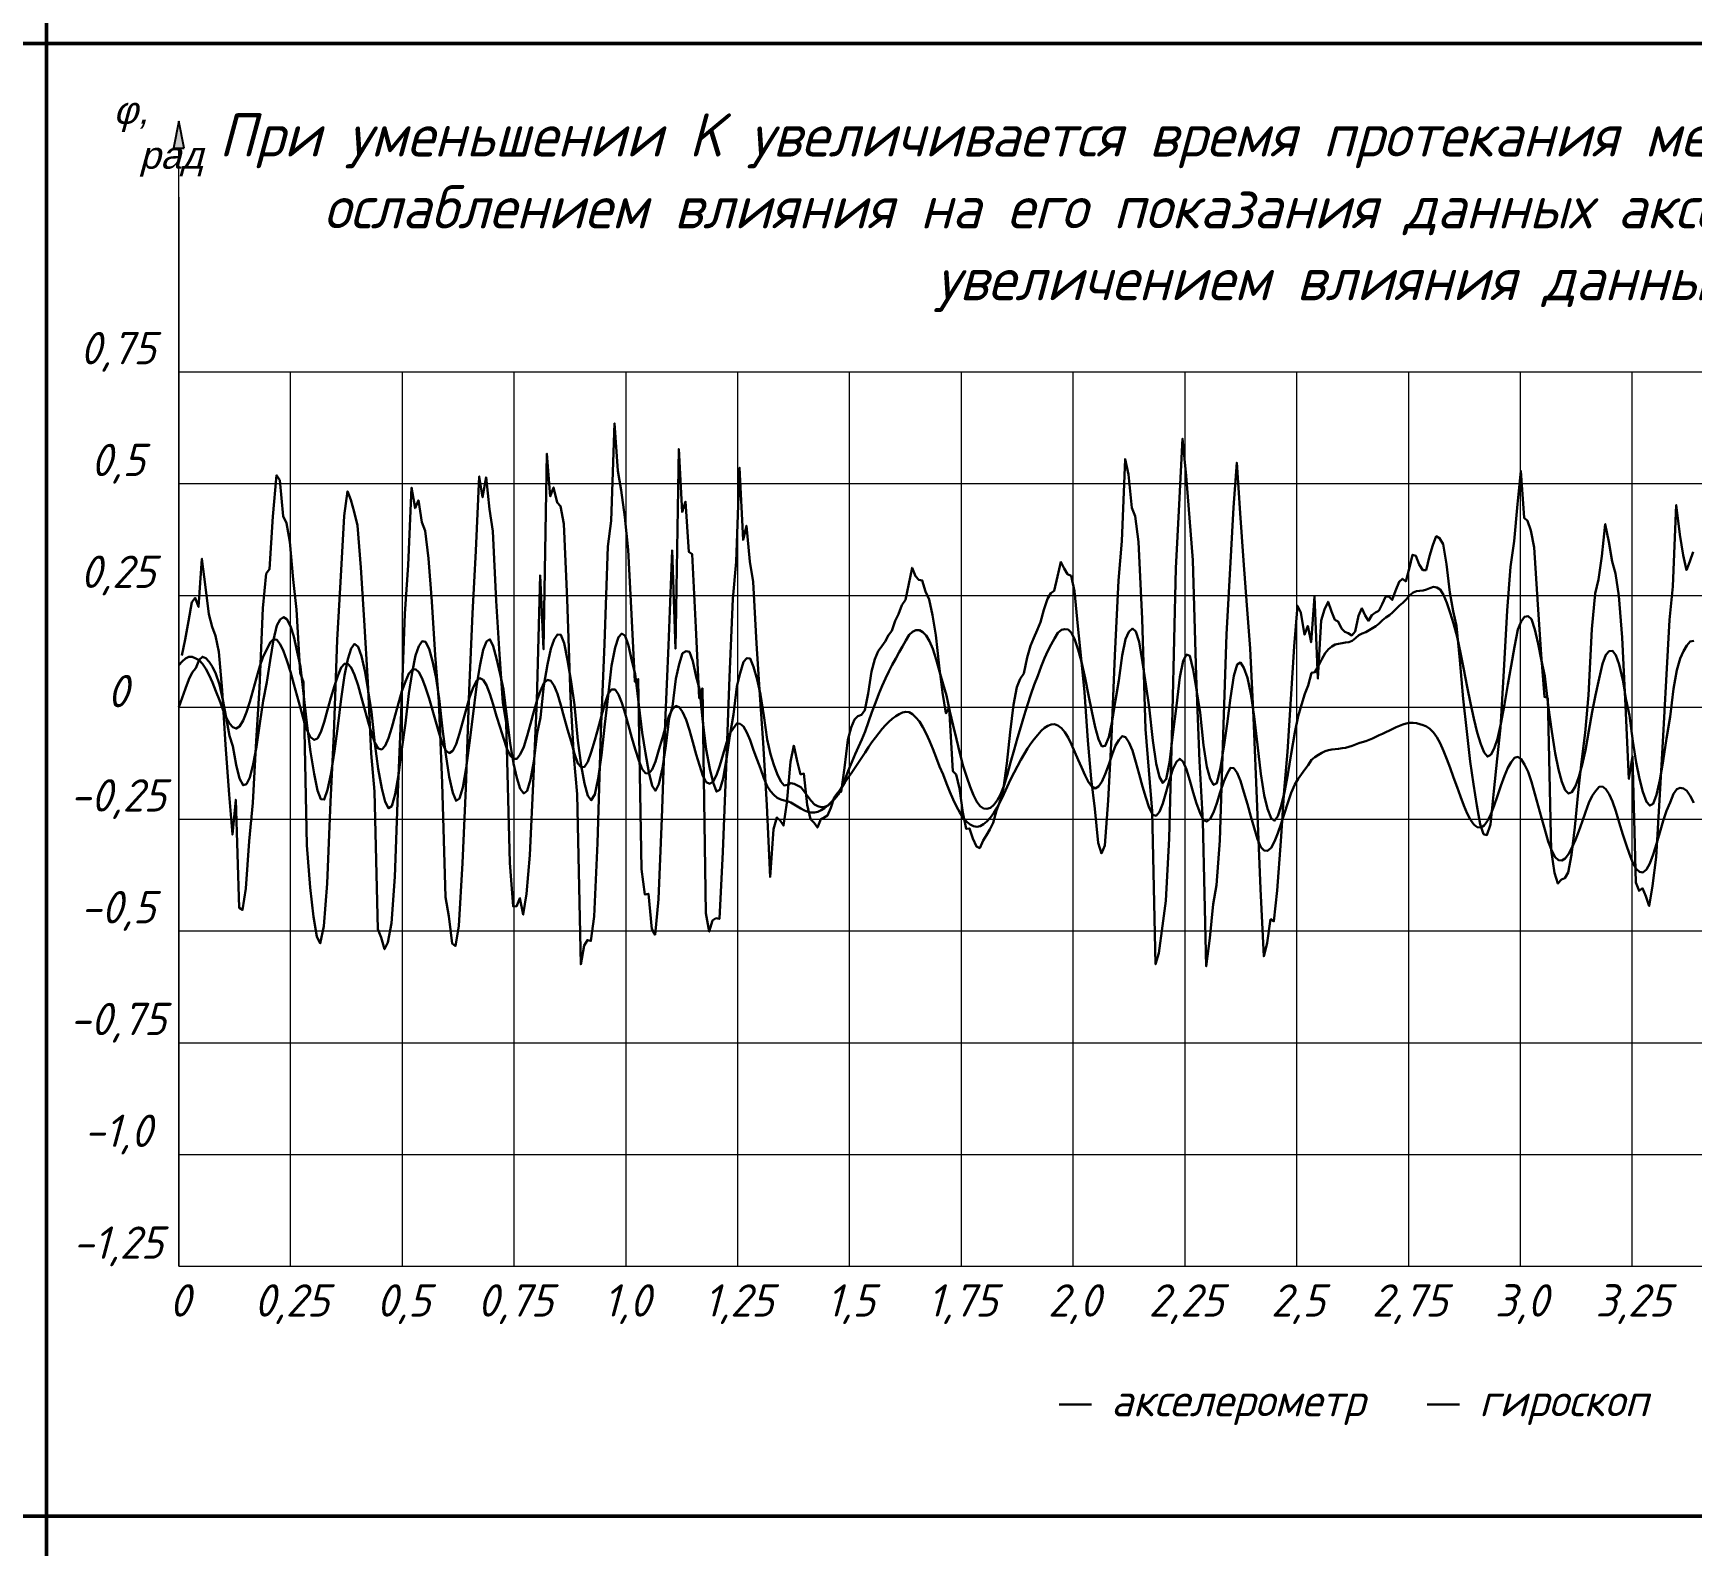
# Model space of a CAD drawing. Header units: inches. Extents: x -14 to 5184, y -66 to 1689.
# Drawn here: x 4893.3 to 5047.2, y 554.2 to 694.5 of the extents above; entities that cross this region are included whole.
import ezdxf

# ---------------------------------------------------------------- set-up
doc = ezdxf.new("R2010")
doc.units = ezdxf.units.IN
doc.header["$MEASUREMENT"] = 0
doc.layers.add('Видимые тонкие (ГОСТ)', color=7, linetype='Continuous', lineweight=25)
doc.layers.add('Видимый контур (ГОСТ)', color=7, linetype='Continuous', lineweight=50)
doc.styles.add('Standart 3.0', font='gost_b.ttf', dxfattribs={"oblique": 15, "height": 3})

msp = doc.modelspace()

# ---------------------------------------------------------------- hatches: boundary and pattern name
at = {"layer": 'Видимые тонкие (ГОСТ)'}
h = msp.add_hatch(color=254, dxfattribs=at)
h.dxf.hatch_style = 1
h.paths.add_polyline_path([(4907.3323, 683.8418), (4906.8323, 683.8418), (4906.8323, 686.3418)])
h.paths.add_polyline_path([(4906.8323, 686.3418), (4906.8323, 683.8418), (4906.3323, 683.8418)])

# ---------------------------------------------------------------- linework, layer by layer
at = {"layer": 'Видимые тонкие (ГОСТ)', "color": 254}
for p, q in [((4906.8323, 686.3418), (4906.3323, 683.8418)), ((4907.3323, 683.8418), (4906.8323, 686.3418)), ((4906.3323, 683.8418), (4907.3323, 683.8418))]:
    msp.add_line(p, q, dxfattribs=at)
at = {"layer": 'Видимые тонкие (ГОСТ)', "color": 254, "lineweight": 18, "ltscale": 0.5}
for p, q in [((4906.8323, 673.4668), (4906.8323, 683.8418)), ((4906.8323, 679.3114), (4906.8323, 580.0918)), ((4906.8323, 663.0918), (4906.8323, 673.4668)), ((4906.8323, 611.2168), (4906.8323, 590.4668))]:
    msp.add_line(p, q, dxfattribs=at)
at = {"layer": 'Видимые тонкие (ГОСТ)', "color": 254, "lineweight": 18}
for points in [[(4906.8323, 580.0918), (4906.8323, 679.3114)], [(4906.8323, 663.0918), (5166.2073, 663.0918)], [(4917.2073, 580.0918), (4917.2073, 663.0918)], [(4927.5823, 580.0918), (4927.5823, 663.0918)], [(4927.5823, 580.0918), (4927.5823, 663.0918)], [(4937.9573, 580.0918), (4937.9573, 663.0918)], [(4937.9573, 580.0918), (4937.9573, 663.0918)], [(4948.3323, 580.0918), (4948.3323, 663.0918)], [(4948.3323, 580.0918), (4948.3323, 663.0918)], [(4958.7073, 580.0918), (4958.7073, 663.0918)], [(4958.7073, 580.0918), (4958.7073, 663.0918)], [(4969.0823, 580.0918), (4969.0823, 663.0918)], [(4969.0823, 580.0918), (4969.0823, 663.0918)], [(4979.4573, 580.0918), (4979.4573, 663.0918)], [(4979.4573, 580.0918), (4979.4573, 663.0918)], [(4989.8323, 580.0918), (4989.8323, 663.0918)], [(4989.8323, 580.0918), (4989.8323, 663.0918)], [(5000.2073, 580.0918), (5000.2073, 663.0918)], [(5000.2073, 580.0918), (5000.2073, 663.0918)], [(5010.5823, 580.0918), (5010.5823, 663.0918)], [(5010.5823, 580.0918), (5010.5823, 663.0918)], [(5020.9573, 580.0918), (5020.9573, 663.0918)], [(5020.9573, 580.0918), (5020.9573, 663.0918)], [(5031.3323, 580.0918), (5031.3323, 663.0918)], [(5031.3323, 580.0918), (5031.3323, 663.0918)], [(5041.7073, 580.0918), (5041.7073, 663.0918)], [(5041.7073, 580.0918), (5041.7073, 663.0918)], [(4906.8323, 652.7168), (5162.0823, 652.7168)], [(4906.8323, 652.7168), (5162.0823, 652.7168)], [(4906.8323, 652.7168), (5166.2073, 652.7168)], [(4906.8323, 642.3418), (5166.2073, 642.3418)], [(4906.8323, 631.9668), (5166.2073, 631.9668)], [(4906.8323, 621.5918), (5166.2073, 621.5918)], [(4906.8323, 611.2168), (5166.2073, 611.2168)], [(4906.8323, 611.2168), (5166.2073, 611.2168)], [(4906.8323, 600.8418), (5166.2073, 600.8418)], [(4906.8323, 590.4668), (5166.2073, 590.4668)], [(4906.8323, 590.4668), (5166.2073, 590.4668)], [(4906.8323, 580.0918), (5166.2073, 580.0918)], [(4906.8323, 580.0918), (5166.2073, 580.0918)], [(4906.8323, 580.0918), (5166.2073, 580.0918)]]:
    msp.add_lwpolyline(points, dxfattribs=at)
at = {"layer": 'Видимый контур (ГОСТ)', "ltscale": 0.5}
for p, q in [((4894.5592, 830.2356), (4894.5592, 693.5689)), ((5179.0592, 693.5689), (4610.0592, 693.5689)), ((4894.5592, 693.5689), (4894.5592, 556.9022)), ((4610.0592, 556.9022), (5179.0592, 556.9022)), ((4894.5592, 556.9022), (4894.5592, 420.2356))]:
    msp.add_line(p, q, dxfattribs=at)
for points in [[(4610.0592, 830.2356), (4894.5592, 830.2356), (4894.5592, 693.5689), (4610.0592, 693.5689)], [(4894.5592, 830.2356), (5179.0592, 830.2356), (5179.0592, 693.5689), (4894.5592, 693.5689)], [(4610.0592, 693.5689), (4894.5592, 693.5689), (4894.5592, 556.9022), (4610.0592, 556.9022)], [(4894.5592, 693.5689), (5179.0592, 693.5689), (5179.0592, 556.9022), (4894.5592, 556.9022)], [(4610.0592, 556.9022), (4894.5592, 556.9022), (4894.5592, 420.2356), (4610.0592, 420.2356)], [(4894.5592, 556.9022), (5179.0592, 556.9022), (5179.0592, 420.2356), (4894.5592, 420.2356)]]:
    msp.add_lwpolyline(points, close=True, dxfattribs=at)
at = {"layer": 'Видимый контур (ГОСТ)', "color": 163, "lineweight": 30, "true_color": 0x4285f4}
for points in [[(4907.1017, 636.7724), (4907.4155, 638.2447), (4907.7293, 639.9589), (4908.0431, 641.7118), (4908.3568, 642.1159), (4908.6706, 641.2716), (4908.9844, 645.7503), (4909.2982, 643.1017), (4909.6119, 640.6024), (4909.9257, 639.439), (4910.2395, 638.5973), (4910.5533, 637.1173), (4910.8671, 633.5575), (4911.1808, 628.4842), (4911.4946, 623.8665), (4911.8084, 620.1523), (4912.1222, 623.3775), (4912.436, 613.3519), (4912.7497, 613.1589), (4913.0635, 615.1537), (4913.3773, 619.5474), (4913.6911, 623.0969), (4914.0048, 628.8523), (4914.3186, 633.7686), (4914.6324, 641.1661), (4914.9462, 644.3784), (4915.26, 644.7671), (4915.5737, 649.6782), (4915.8875, 653.5031), (4916.2013, 653.0243), (4916.5151, 649.6885), (4916.8289, 649.0424), (4917.1426, 647.3127), (4917.4564, 643.8276), (4917.7702, 641.0451), (4918.084, 635.1739), (4918.3977, 634.3039), (4918.7115, 619.1588), (4919.0253, 615.2489), (4919.3391, 612.5077), (4919.6529, 610.7059), (4919.9666, 610.047), (4920.2804, 611.6531), (4920.5942, 615.599), (4920.908, 623.1896), (4921.2218, 629.4752), (4921.5355, 638.2138), (4921.8493, 643.5805), (4922.1631, 649.7194), (4922.4769, 652.0076), (4922.7906, 651.22), (4923.1044, 650.0977), (4923.4182, 648.8365), (4923.732, 644.9395), (4924.0458, 640.0336), (4924.3595, 634.3014), (4924.6733, 627.6837), (4924.9871, 624.1445), (4925.3009, 611.3725), (4925.6147, 610.6029), (4925.9284, 609.5167), (4926.2422, 610.1525), (4926.556, 611.9414), (4926.8698, 616.2348), (4927.1836, 624.8678), (4927.4973, 632.2165), (4927.8111, 640.6282), (4928.1249, 645.1635), (4928.4387, 652.3577), (4928.7524, 650.4401), (4929.0662, 651.1711), (4929.38, 649.1557), (4929.6938, 648.3243), (4930.0076, 645.7606), (4930.3213, 641.7658), (4930.6351, 636.8007), (4930.9489, 632.5125), (4931.2627, 624.9373), (4931.5765, 614.3429), (4931.8902, 612.572), (4932.204, 610.0341), (4932.5178, 609.8102), (4932.8316, 611.6917), (4933.1453, 617.5089), (4933.4591, 624.4534), (4933.7729, 633.5163), (4934.0867, 640.6668), (4934.4005, 646.4839), (4934.7142, 653.3821), (4935.028, 651.4568), (4935.3418, 653.3049), (4935.6556, 650.3629), (4935.9694, 648.3114), (4936.2831, 641.8328), (4936.5969, 636.8805), (4936.9107, 632.3735), (4937.2245, 630.5125), (4937.5382, 617.532), (4937.852, 613.5038), (4938.1658, 613.4883), (4938.4796, 614.2528), (4938.7934, 612.729), (4939.1071, 614.6466), (4939.4209, 618.2296), (4939.7347, 625.5293), (4940.0485, 632.6051), (4940.3623, 644.2137), (4940.676, 637.3515), (4940.9898, 655.5108), (4941.3036, 651.5366), (4941.6174, 652.3654), (4941.9311, 650.9626), (4942.2449, 650.628), (4942.5587, 648.9781), (4942.8725, 642.0052), (4943.1863, 632.8986), (4943.5, 627.3517), (4943.8138, 623.9129), (4944.1276, 608.1062), (4944.4414, 609.8488), (4944.7552, 610.361), (4945.0689, 610.2863), (4945.3827, 612.5566), (4945.6965, 619.3621), (4946.0103, 629.6657), (4946.324, 637.8612), (4946.6378, 646.8777), (4946.9516, 649.2792), (4947.2654, 658.3267), (4947.5792, 653.9124), (4947.8929, 652.1054), (4948.2067, 649.6113), (4948.5205, 646.5766), (4948.8343, 640.5921), (4949.1481, 634.3426), (4949.4618, 634.5819), (4949.7756, 616.9503), (4950.0894, 614.5874), (4950.4032, 614.6621), (4950.7169, 611.3906), (4951.0307, 610.8629), (4951.3445, 614.1627), (4951.6583, 621.6607), (4951.9721, 630.5331), (4952.2858, 637.6835), (4952.5996, 646.5354), (4952.9134, 637.3927), (4953.2272, 655.9381), (4953.541, 650.0797), (4953.8547, 651.0501), (4954.1685, 646.3758), (4954.4823, 646.1725), (4954.7961, 639.3746), (4955.1098, 632.8394), (4955.4236, 633.7325), (4955.7374, 612.8526), (4956.0512, 611.1589), (4956.365, 612.1859), (4956.6787, 612.3944), (4956.9925, 612.3301), (4957.3063, 618.5616), (4957.6201, 626.3762), (4957.9339, 634.7698), (4958.2476, 642.0258), (4958.5614, 645.4518), (4958.8752, 654.1852), (4959.189, 647.4981), (4959.5027, 648.803), (4959.8165, 645.4775), (4960.1303, 643.614), (4960.4441, 637.8843), (4960.7579, 633.1251), (4961.0716, 628.6721), (4961.3854, 622.891), (4961.6992, 616.2116), (4962.013, 620.6414), (4962.3268, 621.7507), (4962.6405, 621.4702), (4962.9543, 620.9914), (4963.2681, 623.0866), (4963.5819, 626.8909), (4963.8957, 628.4147), (4964.2094, 626.963), (4964.5232, 625.7301), (4964.837, 625.815), (4965.1508, 622.9167), (4965.4645, 621.5783), (4965.7783, 621.2334), (4966.0921, 620.8061), (4966.4059, 621.5937), (4966.7197, 621.7224), (4967.0334, 621.9309), (4967.3472, 622.631), (4967.661, 623.5886), (4967.9748, 624.0519), (4968.2886, 624.1188), (4968.6023, 626.3581), (4968.9161, 628.9398), (4969.2299, 630.0904), (4969.5437, 630.8394), (4969.8574, 631.1303), (4970.1712, 631.2564), (4970.485, 631.6888), (4970.7988, 633.2512), (4971.1126, 635.2717), (4971.4263, 636.43), (4971.7401, 637.1816), (4972.0539, 637.6501), (4972.3677, 638.0696), (4972.6814, 638.6694), (4972.9952, 639.0709), (4973.309, 639.9744), (4973.6228, 640.6153), (4973.9366, 641.4338), (4974.2503, 641.946), (4974.5641, 643.4106), (4974.8779, 644.9138), (4975.1917, 644.1313), (4975.5055, 643.7993), (4975.8192, 643.7349), (4976.133, 642.6976), (4976.4468, 641.9718), (4976.7606, 640.502), (4977.0743, 638.6488), (4977.3881, 635.8123), (4977.7019, 633.3361), (4978.0157, 631.4082), (4978.3295, 631.9256), (4978.6432, 626.0467), (4978.957, 625.7249), (4979.2708, 624.4225), (4979.5846, 622.196), (4979.8984, 620.6851), (4980.2121, 620.7186), (4980.5259, 619.7842), (4980.8397, 619.0352), (4981.1535, 618.8962), (4981.4673, 619.5886), (4981.781, 620.0957), (4982.0948, 620.6337), (4982.4086, 621.2565), (4982.7224, 622.3788), (4983.0361, 623.2977), (4983.3499, 624.4894), (4983.6637, 626.7571), (4983.9775, 629.6425), (4984.2913, 632.1933), (4984.605, 633.8175), (4984.9188, 634.6102), (4985.2326, 635.1147), (4985.5464, 636.5948), (4985.8602, 637.663), (4986.1739, 638.4068), (4986.4877, 639.1147), (4986.8015, 639.8766), (4987.1153, 641.0117), (4987.429, 642.0155), (4987.7428, 642.5638), (4988.0566, 642.7671), (4988.3704, 644.1056), (4988.6842, 645.4543), (4988.9979, 644.8366), (4989.3117, 644.3192), (4989.6255, 644.1571), (4989.9393, 642.7414), (4990.2531, 639.4879), (4990.5668, 636.4764), (4990.8806, 633.3593), (4991.1944, 628.8961), (4991.5082, 625.3183), (4991.8219, 622.5384), (4992.1357, 619.3776), (4992.4495, 618.3995), (4992.7633, 619.1408), (4993.0771, 623.3234), (4993.3908, 629.2024), (4993.7046, 636.7775), (4994.0184, 643.7272), (4994.3322, 647.3771), (4994.646, 654.9986), (4994.9597, 653.5597), (4995.2735, 650.4864), (4995.5873, 649.6936), (4995.9011, 647.3282), (4996.2149, 640.1751), (4996.5286, 629.9488), (4996.8424, 626.1239), (4997.1562, 622.3402), (4997.47, 608.1242), (4997.7837, 609.1358), (4998.0975, 611.6866), (4998.4113, 614.0057), (4998.7251, 619.7945), (4999.0389, 631.6245), (4999.3526, 644.8597), (4999.6664, 650.785), (4999.9802, 656.8981), (5000.294, 653.4542), (5000.6077, 649.5366), (5000.9215, 645.6036), (5001.2353, 634.8676), (5001.5491, 626.9501), (5001.8629, 621.4084), (5002.1766, 607.9209), (5002.4904, 610.5463), (5002.8042, 613.684), (5003.118, 615.4446), (5003.4318, 619.6066), (5003.7455, 629.4211), (5004.0593, 638.7363), (5004.3731, 644.278), (5004.6869, 650.4941), (5005.0006, 654.6691), (5005.3144, 649.9793), (5005.6282, 645.5753), (5005.942, 641.4493), (5006.2558, 637.4081), (5006.5695, 631.0196), (5006.8833, 622.734), (5007.1971, 615.1331), (5007.5109, 608.8398), (5007.8247, 610.1036), (5008.1384, 612.2915), (5008.4522, 612.1036), (5008.766, 614.9761), (5009.0798, 619.5294), (5009.3935, 624.2861), (5009.7073, 627.8356), (5010.0211, 632.7235), (5010.3349, 637.6192), (5010.6487, 641.3875), (5010.9624, 640.7491), (5011.2762, 638.6925), (5011.59, 639.5085), (5011.9038, 638.0027), (5012.2176, 642.2446), (5012.5313, 634.6283), (5012.8451, 640.0207), (5013.1589, 641.0297), (5013.4727, 641.7556), (5013.7865, 640.8572), (5014.1002, 640.0876), (5014.414, 639.9177), (5014.7278, 639.264), (5015.0416, 638.9654), (5015.3553, 638.8393), (5015.6691, 638.6333), (5015.9829, 638.9963), (5016.2967, 640.4454), (5016.6105, 641.1558), (5016.9242, 640.4763), (5017.238, 639.9872), (5017.5518, 640.5278), (5017.8656, 640.7697), (5018.1794, 640.901), (5018.4931, 641.5265), (5018.8069, 642.2086), (5019.1207, 642.2472), (5019.4345, 641.9306), (5019.7482, 642.7774), (5020.062, 643.5934), (5020.3758, 643.8894), (5020.6896, 643.6448), (5021.0034, 644.8083), (5021.3171, 646.1133), (5021.6309, 646.0155), (5021.9447, 645.2278), (5022.2585, 644.6924), (5022.5723, 644.6924), (5022.886, 645.9974), (5023.1998, 647.009), (5023.5136, 647.8378), (5023.8274, 647.6628), (5024.1412, 647.1017), (5024.4549, 645.2536), (5024.7687, 642.6153), (5025.0825, 640.8958), (5025.3963, 639.5188), (5025.71, 636.3322), (5026.0238, 632.7415), (5026.3376, 629.7171), (5026.6514, 626.945), (5026.9652, 624.8421), (5027.2789, 622.8498), (5027.5927, 621.115), (5027.9065, 620.1755), (5028.2203, 620.1008), (5028.5341, 621.0789), (5028.8478, 624.1754), (5029.1616, 627.1895), (5029.4754, 630.0466), (5029.7892, 635.3387), (5030.1029, 640.955), (5030.4167, 644.9859), (5030.7305, 647.3925), (5031.0443, 650.8107), (5031.3581, 653.9201), (5031.6718, 649.5289), (5031.9856, 649.2741), (5032.2994, 648.3603), (5032.6132, 646.7954), (5032.927, 641.5136), (5033.2407, 636.8625), (5033.5545, 632.9294), (5033.8683, 632.8368), (5034.1821, 618.7109), (5034.4958, 616.5925), (5034.8096, 615.599), (5035.1234, 615.9774), (5035.4372, 616.1164), (5035.751, 616.6414), (5036.0647, 618.2733), (5036.3785, 620.8396), (5036.6923, 624.0493), (5037.0061, 626.9012), (5037.3199, 629.5987), (5037.6336, 633.089), (5037.9474, 639.2176), (5038.2612, 642.5355), (5038.575, 643.8121), (5038.8887, 645.9846), (5039.2025, 648.9678), (5039.5163, 647.3153), (5039.8301, 645.4981), (5040.1439, 644.3655), (5040.4576, 642.3218), (5040.7714, 638.4377), (5041.0852, 632.0878), (5041.399, 625.3208), (5041.7127, 627.4392), (5042.0265, 615.7097), (5042.3403, 614.9195), (5042.6541, 615.1691), (5042.9679, 614.4381), (5043.2816, 613.5218), (5043.5954, 615.4008), (5043.9092, 618.0468), (5044.223, 623.3492), (5044.5368, 628.7493), (5044.8505, 634.4404), (5045.1643, 640.0851), (5045.4781, 643.1789), (5045.7919, 650.7387), (5046.1056, 648.0026), (5046.4194, 646.0875), (5046.7332, 644.7027), (5047.047, 645.4826), (5047.3608, 646.381)], [(4988.5204, 567.2665), (4991.5204, 567.2665)]]:
    msp.add_lwpolyline(points, dxfattribs=at)
at = {"layer": 'Видимый контур (ГОСТ)', "color": 40, "lineweight": 30, "true_color": 0xf4b400}
msp.add_lwpolyline([(4906.8323, 631.9668), (4907.1461, 632.8291), (4907.4599, 633.7016), (4907.7737, 634.5407), (4908.0874, 635.2074), (4908.4012, 635.5961), (4908.715, 636.3734), (4909.0288, 636.6488), (4909.3426, 636.5227), (4909.6563, 636.1932), (4909.9701, 635.7248), (4910.2839, 635.071), (4910.5977, 634.0671), (4910.9114, 632.654), (4911.2252, 631.0067), (4911.539, 629.3233), (4911.8528, 628.3427), (4912.1666, 626.6284), (4912.4803, 625.3697), (4912.7941, 624.734), (4913.1079, 624.8343), (4913.4217, 625.4444), (4913.7355, 626.6799), (4914.0492, 628.3092), (4914.363, 630.4739), (4914.6768, 632.5665), (4914.9906, 634.3014), (4915.3044, 636.3091), (4915.6181, 638.2241), (4915.9319, 639.5497), (4916.2457, 640.1108), (4916.5595, 640.3399), (4916.8732, 640.152), (4917.187, 639.4853), (4917.5008, 638.5381), (4917.8146, 637.0993), (4918.1284, 635.717), (4918.4421, 632.9578), (4918.7559, 630.2474), (4919.0697, 627.8279), (4919.3835, 625.7919), (4919.6973, 624.2578), (4920.011, 623.4393), (4920.3248, 623.3929), (4920.6386, 624.2938), (4920.9524, 625.7327), (4921.2661, 627.8999), (4921.5799, 630.1985), (4921.8937, 632.7621), (4922.2075, 634.914), (4922.5213, 636.4429), (4922.835, 637.4081), (4923.1488, 637.838), (4923.4626, 637.56), (4923.7764, 636.7054), (4924.0902, 635.3618), (4924.4039, 633.4906), (4924.7177, 631.5344), (4925.0315, 628.6155), (4925.3453, 626.2526), (4925.659, 624.4148), (4925.9728, 623.1844), (4926.2866, 622.6027), (4926.6004, 622.788), (4926.9142, 623.9154), (4927.2279, 625.6657), (4927.5417, 628.0827), (4927.8555, 630.4842), (4928.1693, 633.2538), (4928.4831, 635.1894), (4928.7968, 636.7569), (4929.1106, 637.6475), (4929.4244, 638.0902), (4929.7382, 638.0259), (4930.0519, 637.3927), (4930.3657, 636.255), (4930.6795, 634.8316), (4930.9933, 632.7827), (4931.3071, 629.9617), (4931.6208, 627.5756), (4931.9346, 625.5242), (4932.2484, 624.0364), (4932.5622, 623.2694), (4932.876, 623.4907), (4933.1897, 624.5075), (4933.5035, 626.3272), (4933.8173, 628.6798), (4934.1311, 631.1148), (4934.4448, 633.8792), (4934.7586, 635.7685), (4935.0724, 637.3077), (4935.3862, 638.0722), (4935.7, 638.2833), (4936.0137, 637.6424), (4936.3275, 636.497), (4936.6413, 635.0401), (4936.9551, 633.6296), (4937.2689, 631.0633), (4937.5826, 628.6258), (4937.8964, 626.7442), (4938.2102, 625.4058), (4938.524, 624.3865), (4938.8377, 623.9798), (4939.1515, 624.2269), (4939.4653, 625.2771), (4939.7791, 626.9295), (4940.0929, 629.5601), (4940.4066, 631.0015), (4940.7204, 633.9899), (4941.0342, 635.9204), (4941.348, 637.3927), (4941.6618, 638.2601), (4941.9755, 638.7311), (4942.2893, 638.7003), (4942.6031, 637.9281), (4942.9169, 636.3219), (4943.2306, 634.322), (4943.5444, 632.1778), (4943.8582, 628.878), (4944.172, 626.5615), (4944.4858, 624.891), (4944.7995, 623.761), (4945.1133, 623.3363), (4945.4271, 623.8588), (4945.7409, 625.3594), (4946.0547, 627.5293), (4946.3684, 630.3838), (4946.6822, 633.0298), (4946.996, 635.8251), (4947.3098, 637.524), (4947.6236, 638.4789), (4947.9373, 638.8109), (4948.2511, 638.605), (4948.5649, 637.7016), (4948.8787, 636.2627), (4949.1924, 635.0581), (4949.5062, 632.1856), (4949.82, 629.6322), (4950.1338, 627.7095), (4950.4476, 625.954), (4950.7613, 624.6696), (4951.0751, 624.2192), (4951.3889, 624.8292), (4951.7027, 626.3195), (4952.0164, 628.3761), (4952.3302, 630.9449), (4952.644, 632.0414), (4952.9578, 634.5999), (4953.2716, 635.959), (4953.5853, 636.9989), (4953.8991, 637.161), (4954.2129, 637.1044), (4954.5267, 636.2293), (4954.8405, 634.7878), (4955.1542, 633.6862), (4955.468, 630.6283), (4955.7818, 628.0492), (4956.0956, 626.25), (4956.4094, 624.9759), (4956.7231, 624.1368), (4957.0369, 624.299), (4957.3507, 625.3569), (4957.6645, 627.1432), (4957.9782, 629.3259), (4958.292, 631.2976), (4958.6058, 633.8921), (4958.9196, 635.1328), (4959.2334, 636.1752), (4959.5471, 636.5227), (4959.8609, 636.4841), (4960.1747, 635.7222), (4960.4885, 634.5459), (4960.8022, 633.1431), (4961.116, 631.2152), (4961.4298, 628.9707), (4961.7436, 627.6116), (4962.0574, 626.6258), (4962.3711, 625.7841), (4962.6849, 625.0634), (4962.9987, 624.7082), (4963.3125, 624.7777), (4963.6263, 624.9322), (4963.94, 624.8627), (4964.2538, 624.6928), (4964.5676, 624.5461), (4964.8814, 624.1342), (4965.1952, 623.6735), (4965.5089, 623.2797), (4965.8227, 622.9451), (4966.1365, 622.7829), (4966.4503, 622.7083), (4966.764, 622.7237), (4967.0778, 622.8627), (4967.3916, 623.1304), (4967.7054, 623.4624), (4968.0192, 623.8279), (4968.3329, 624.4251), (4968.6467, 625.2307), (4968.9605, 626.057), (4969.2743, 626.8626), (4969.5881, 627.6039), (4969.9018, 628.2886), (4970.2156, 628.9604), (4970.5294, 629.7326), (4970.8432, 630.6232), (4971.1569, 631.5215), (4971.4707, 632.3915), (4971.7845, 633.2023), (4972.0983, 633.9462), (4972.4121, 634.6411), (4972.7258, 635.2743), (4973.0396, 635.9024), (4973.3534, 636.497), (4973.6672, 637.0735), (4973.981, 637.596), (4974.2947, 638.1546), (4974.6085, 638.6951), (4974.9223, 638.9808), (4975.2361, 639.1147), (4975.5498, 639.1275), (4975.8636, 638.9396), (4976.1774, 638.623), (4976.4912, 638.1057), (4976.805, 637.3875), (4977.1187, 636.4094), (4977.4325, 635.282), (4977.7463, 634.116), (4978.0601, 633.071), (4978.3739, 631.5833), (4978.6876, 630.268), (4979.0014, 629.0042), (4979.3152, 627.712), (4979.629, 626.492), (4979.9427, 625.4881), (4980.2565, 624.5872), (4980.5703, 623.797), (4980.8841, 623.1793), (4981.1979, 622.7906), (4981.5116, 622.5796), (4981.8254, 622.5332), (4982.1392, 622.6336), (4982.453, 622.9064), (4982.7668, 623.3106), (4983.0805, 623.8665), (4983.3943, 624.6542), (4983.7081, 625.6735), (4984.0219, 626.8369), (4984.3357, 628.0183), (4984.6494, 629.1303), (4984.9632, 630.1496), (4985.277, 631.1894), (4985.5908, 632.201), (4985.9045, 633.1457), (4986.2183, 634.0362), (4986.5321, 634.8908), (4986.8459, 635.7428), (4987.1597, 636.5227), (4987.4734, 637.2074), (4987.7872, 637.7814), (4988.101, 638.3451), (4988.4148, 638.865), (4988.7286, 639.1456), (4989.0423, 639.2228), (4989.3561, 639.1739), (4989.6699, 638.8804), (4989.9837, 638.2112), (4990.2974, 637.2897), (4990.6112, 636.1829), (4990.925, 634.6643), (4991.2388, 633.0942), (4991.5526, 631.5781), (4991.8663, 630.1161), (4992.1801, 629.0042), (4992.4939, 628.3349), (4992.8077, 628.3864), (4993.1214, 629.1766), (4993.4352, 630.6798), (4993.749, 632.6309), (4994.0628, 634.4558), (4994.3766, 636.7749), (4994.6903, 638.2704), (4995.0041, 638.9782), (4995.3179, 639.2717), (4995.6317, 639.0091), (4995.9455, 638.0233), (4996.2592, 636.1134), (4996.573, 634.1032), (4996.8868, 631.9616), (4997.2006, 628.8935), (4997.5144, 626.7519), (4997.8281, 625.4933), (4998.1419, 624.945), (4998.4557, 625.3002), (4998.7695, 626.8523), (4999.0832, 629.4495), (4999.397, 632.0981), (4999.7108, 634.757), (5000.0246, 636.2782), (5000.3384, 636.8599), (5000.6521, 636.7312), (5000.9659, 635.4442), (5001.2797, 633.591), (5001.5935, 631.4829), (5001.9073, 628.4379), (5002.221, 626.4405), (5002.5348, 625.3208), (5002.8486, 624.7674), (5003.1624, 624.927), (5003.4761, 626.2166), (5003.7899, 628.2603), (5004.1037, 630.4198), (5004.4175, 632.8265), (5004.7313, 634.8882), (5005.045, 635.9333), (5005.3588, 636.1109), (5005.6726, 635.6192), (5005.9864, 634.6952), (5006.3002, 633.2254), (5006.6139, 631.1225), (5006.9277, 628.4919), (5007.2415, 625.7816), (5007.5553, 623.8202), (5007.869, 622.5538), (5008.1828, 621.6735), (5008.4966, 621.4419), (5008.8104, 621.8666), (5009.1242, 622.8138), (5009.4379, 624.0827), (5009.7517, 625.7301), (5010.0655, 627.6528), (5010.3793, 629.6296), (5010.6931, 631.1354), (5011.0068, 632.1933), (5011.3206, 633.2023), (5011.6344, 633.9719), (5011.9482, 635.1508), (5012.2619, 635.21), (5012.5757, 635.8149), (5012.8895, 636.4172), (5013.2033, 636.9886), (5013.5171, 637.3618), (5013.8308, 637.596), (5014.1446, 637.7762), (5014.4584, 637.8637), (5014.7722, 637.9203), (5015.086, 637.9718), (5015.3997, 638.0156), (5015.7135, 638.116), (5016.0273, 638.3631), (5016.3411, 638.6462), (5016.6549, 638.8212), (5016.9686, 638.9448), (5017.2824, 639.1172), (5017.5962, 639.3077), (5017.91, 639.5033), (5018.2237, 639.7504), (5018.5375, 640.0387), (5018.8513, 640.2987), (5019.1651, 640.5046), (5019.4789, 640.7852), (5019.7926, 641.1095), (5020.1064, 641.4132), (5020.4202, 641.65), (5020.734, 641.9666), (5021.0477, 642.3398), (5021.3615, 642.6152), (5021.6753, 642.7439), (5021.9891, 642.7826), (5022.3029, 642.7954), (5022.6166, 642.901), (5022.9304, 643.0245), (5023.2442, 643.1326), (5023.558, 643.0914), (5023.8718, 642.8881), (5024.1855, 642.4145), (5024.4993, 641.6474), (5024.8131, 640.7363), (5025.1269, 639.7401), (5025.4407, 638.4995), (5025.7544, 637.0323), (5026.0682, 635.4648), (5026.382, 633.8689), (5026.6958, 632.3349), (5027.0095, 630.9115), (5027.3233, 629.6193), (5027.6371, 628.546), (5027.9509, 627.7841), (5028.2647, 627.3929), (5028.5784, 627.5524), (5028.8922, 628.129), (5029.206, 629.0376), (5029.5198, 630.4327), (5029.8336, 632.219), (5030.1473, 634.0877), (5030.4611, 635.7968), (5030.7749, 637.5651), (5031.0887, 639.1713), (5031.4024, 639.9203), (5031.7162, 640.3424), (5032.03, 640.43), (5032.3438, 640.1391), (5032.6576, 639.197), (5032.9713, 637.8611), (5033.2851, 636.2782), (5033.5989, 634.8651), (5033.9127, 632.1573), (5034.2265, 629.7197), (5034.5402, 627.7017), (5034.854, 626.1831), (5035.1678, 625.048), (5035.4816, 624.2861), (5035.7953, 623.9566), (5036.1091, 624.0802), (5036.4229, 624.6439), (5036.7367, 625.5087), (5037.0505, 626.6129), (5037.3642, 627.9797), (5037.678, 629.7738), (5037.9918, 631.5575), (5038.3056, 633.089), (5038.6194, 634.636), (5038.9331, 636.0027), (5039.2469, 636.8264), (5039.5607, 637.1868), (5039.8745, 637.2022), (5040.1882, 636.8135), (5040.502, 635.9384), (5040.8158, 634.4712), (5041.1296, 632.6206), (5041.4434, 631.2049), (5041.7571, 628.8317), (5042.0709, 626.8498), (5042.3847, 625.3311), (5042.6985, 624.1188), (5043.0122, 623.1947), (5043.326, 622.8395), (5043.6398, 623.0068), (5043.9536, 623.8459), (5044.2674, 625.1998), (5044.5811, 627.0016), (5044.8949, 629.0608), (5045.2087, 631.0659), (5045.5225, 633.6759), (5045.8363, 635.3953), (5046.15, 636.4892), (5046.4638, 637.1585), (5046.7776, 637.699), (5047.0914, 638.0825), (5047.4051, 638.1237)], dxfattribs=at)
at = {"layer": 'Видимый контур (ГОСТ)', "color": 22, "lineweight": 30, "true_color": 0xdb4437}
for points in [[(4906.8323, 635.8586), (4907.1461, 636.219), (4907.4599, 636.4995), (4907.7737, 636.6437), (4908.0874, 636.6437), (4908.4012, 636.5047), (4908.715, 636.3399), (4909.0288, 636.0002), (4909.3426, 635.5214), (4909.6563, 634.9346), (4909.9701, 634.2499), (4910.2839, 633.4674), (4910.5977, 632.6206), (4910.9114, 631.7737), (4911.2252, 631.0196), (4911.539, 630.4584), (4911.8528, 630.1315), (4912.1666, 629.9926), (4912.4803, 630.1933), (4912.7941, 630.7236), (4913.1079, 631.5138), (4913.4217, 632.4841), (4913.7355, 633.5807), (4914.0492, 634.7055), (4914.363, 635.7814), (4914.6768, 636.6643), (4914.9906, 637.3386), (4915.3044, 637.9615), (4915.6181, 638.2807), (4915.9319, 638.2112), (4916.2457, 637.8097), (4916.5595, 637.1739), (4916.8732, 636.291), (4917.187, 635.2409), (4917.5008, 634.1186), (4917.8146, 632.9938), (4918.1284, 631.8715), (4918.4421, 630.7467), (4918.7559, 629.8047), (4919.0697, 629.1895), (4919.3835, 628.9321), (4919.6973, 629.0762), (4920.011, 629.6708), (4920.3248, 630.5923), (4920.6386, 631.7145), (4920.9524, 632.8394), (4921.2661, 633.9642), (4921.5799, 634.8779), (4921.8937, 635.6578), (4922.2075, 636.0105), (4922.5213, 636.0002), (4922.835, 635.6553), (4923.1488, 634.9654), (4923.4626, 633.9719), (4923.7764, 632.8471), (4924.0902, 631.7248), (4924.4039, 630.6), (4924.7177, 629.5653), (4925.0315, 628.6644), (4925.3453, 628.1419), (4925.659, 628.0621), (4925.9728, 628.3787), (4926.2866, 629.0839), (4926.6004, 630.0981), (4926.9142, 631.2229), (4927.2279, 632.3451), (4927.5417, 633.47), (4927.8555, 634.3425), (4928.1693, 635.0916), (4928.4831, 635.4339), (4928.7968, 635.5008), (4929.1106, 635.2151), (4929.4244, 634.6231), (4929.7382, 633.7994), (4930.0519, 632.7827), (4930.3657, 631.6862), (4930.6795, 630.6232), (4930.9933, 629.5473), (4931.3071, 628.564), (4931.6208, 627.9463), (4931.9346, 627.7172), (4932.2484, 627.9102), (4932.5622, 628.5305), (4932.876, 629.5189), (4933.1897, 630.6412), (4933.5035, 631.766), (4933.8173, 632.8857), (4934.1311, 633.7171), (4934.4448, 634.4172), (4934.7586, 634.6643), (4935.0724, 634.5253), (4935.3862, 634.026), (4935.7, 633.2254), (4936.0137, 632.219), (4936.3275, 631.1328), (4936.6413, 630.0749), (4936.9551, 629.1123), (4937.2689, 628.1522), (4937.5826, 627.4958), (4937.8964, 627.1869), (4938.2102, 627.1895), (4938.524, 627.5679), (4938.8377, 628.2989), (4939.1515, 629.3156), (4939.4653, 630.4378), (4939.7791, 631.5627), (4940.0929, 632.6669), (4940.4066, 633.5034), (4940.7204, 634.2035), (4941.0342, 634.497), (4941.348, 634.4095), (4941.6618, 633.9667), (4941.9755, 633.2177), (4942.2893, 632.147), (4942.6031, 631.0221), (4942.9169, 629.8973), (4943.2306, 628.7751), (4943.5444, 627.6502), (4943.8582, 626.7571), (4944.172, 626.4019), (4944.4858, 626.4482), (4944.7995, 626.9141), (4945.1133, 627.7918), (4945.4271, 628.9141), (4945.7409, 630.0389), (4946.0547, 631.1637), (4946.3684, 632.286), (4946.6822, 633.2254), (4946.996, 633.6244), (4947.3098, 633.6012), (4947.6236, 633.1457), (4947.9373, 632.3786), (4948.2511, 631.3876), (4948.5649, 630.2654), (4948.8787, 629.1406), (4949.1924, 628.093), (4949.5062, 627.0119), (4949.82, 626.2346), (4950.1338, 625.8614), (4950.4476, 625.8253), (4950.7613, 626.178), (4951.0751, 626.9476), (4951.3889, 628.0106), (4951.7027, 629.1329), (4952.0164, 630.2577), (4952.3302, 631.1946), (4952.644, 631.7995), (4952.9578, 632.0878), (4953.2716, 631.9771), (4953.5853, 631.5575), (4953.8991, 630.7982), (4954.2129, 629.8381), (4954.5267, 628.7133), (4954.8405, 627.5885), (4955.1542, 626.5846), (4955.468, 625.604), (4955.7818, 625.0017), (4956.0956, 624.8678), (4956.4094, 625.0917), (4956.7231, 625.6683), (4957.0369, 626.5666), (4957.3507, 627.6142), (4957.6645, 628.6567), (4957.9782, 629.5292), (4958.292, 630.0286), (4958.6058, 630.4713), (4958.9196, 630.4378), (4959.2334, 630.1779), (4959.5471, 629.6322), (4959.8609, 628.9038), (4960.1747, 628.0003), (4960.4885, 627.0866), (4960.8022, 626.2809), (4961.116, 625.38), (4961.4298, 624.6567), (4961.7436, 624.1703), (4962.0574, 623.8305), (4962.3711, 623.568), (4962.6849, 623.4006), (4962.9987, 623.3286), (4963.3125, 623.2642), (4963.6263, 623.133), (4963.94, 622.9322), (4964.2538, 622.7469), (4964.5676, 622.5615), (4964.8814, 622.3891), (4965.1952, 622.2604), (4965.5089, 622.196), (4965.8227, 622.2012), (4966.1365, 622.2707), (4966.4503, 622.4097), (4966.764, 622.613), (4967.0778, 622.8781), (4967.3916, 623.1973), (4967.7054, 623.568), (4968.0192, 624.0004), (4968.3329, 624.4843), (4968.6467, 624.9811), (4968.9605, 625.4598), (4969.2743, 625.9231), (4969.5881, 626.3761), (4969.9018, 626.8343), (4970.2156, 627.3028), (4970.5294, 627.7841), (4970.8432, 628.2603), (4971.1569, 628.7159), (4971.4707, 629.1534), (4971.7845, 629.5704), (4972.0983, 629.9591), (4972.4121, 630.3092), (4972.7258, 630.6232), (4973.0396, 630.8986), (4973.3534, 631.1354), (4973.6672, 631.3284), (4973.981, 631.47), (4974.2947, 631.5472), (4974.6085, 631.5009), (4974.9223, 631.313), (4975.2361, 631.0299), (4975.5498, 630.6309), (4975.8636, 630.1264), (4976.1774, 629.5395), (4976.4912, 628.8574), (4976.805, 628.1007), (4977.1187, 627.2899), (4977.4325, 626.4817), (4977.7463, 625.7172), (4978.0601, 624.9013), (4978.3739, 624.1291), (4978.6876, 623.4212), (4979.0014, 622.7675), (4979.3152, 622.1909), (4979.629, 621.7173), (4979.9427, 621.3441), (4980.2565, 621.0764), (4980.5703, 620.9194), (4980.8841, 620.8782), (4981.1979, 620.9477), (4981.5116, 621.1124), (4981.8254, 621.3801), (4982.1392, 621.7353), (4982.453, 622.1677), (4982.7668, 622.6748), (4983.0805, 623.2642), (4983.3943, 623.918), (4983.7081, 624.5975), (4984.0219, 625.2668), (4984.3357, 625.9051), (4984.6494, 626.5126), (4984.9632, 627.0788), (4985.277, 627.6219), (4985.5908, 628.1264), (4985.9045, 628.5897), (4986.2183, 629.017), (4986.5321, 629.4186), (4986.8459, 629.7866), (4987.1597, 630.0569), (4987.4734, 630.2499), (4987.7872, 630.3709), (4988.101, 630.3967), (4988.4148, 630.286), (4988.7286, 630.0337), (4989.0423, 629.6476), (4989.3561, 629.1483), (4989.6699, 628.5254), (4989.9837, 627.815), (4990.2974, 627.0866), (4990.6112, 626.3942), (4990.925, 625.6194), (4991.2388, 625.0145), (4991.5526, 624.6027), (4991.8663, 624.4354), (4992.1801, 624.6053), (4992.4939, 625.0583), (4992.8077, 625.7738), (4993.1214, 626.6619), (4993.4352, 627.5885), (4993.749, 628.407), (4994.0628, 628.9012), (4994.3766, 629.295), (4994.6903, 629.1946), (4995.0041, 628.7236), (4995.3179, 627.9617), (4995.6317, 626.8755), (4995.9455, 625.7507), (4996.2592, 624.6284), (4996.573, 623.6066), (4996.8868, 622.6336), (4997.2006, 621.9772), (4997.5144, 621.8949), (4997.8281, 622.2707), (4998.1419, 623.0403), (4998.4557, 624.1085), (4998.7695, 625.2307), (4999.0832, 626.2166), (4999.397, 626.8909), (4999.7108, 627.1921), (5000.0246, 626.909), (5000.3384, 626.1805), (5000.6521, 625.169), (5000.9659, 624.0467), (5001.2797, 623.0326), (5001.5935, 622.1446), (5001.9073, 621.4831), (5002.221, 621.3518), (5002.5348, 621.6272), (5002.8486, 622.2089), (5003.1624, 623.0635), (5003.4761, 624.0982), (5003.7899, 625.0814), (5004.1037, 625.8021), (5004.4175, 626.3453), (5004.7313, 626.3118), (5005.045, 625.8974), (5005.3588, 625.1252), (5005.6726, 624.0879), (5005.9864, 622.9631), (5006.3002, 621.8383), (5006.6139, 620.7701), (5006.9277, 619.725), (5007.2415, 618.9992), (5007.5553, 618.6646), (5007.869, 618.6388), (5008.1828, 618.9245), (5008.4966, 619.5114), (5008.8104, 620.2965), (5009.1242, 621.1845), (5009.4379, 622.1368), (5009.7517, 623.1072), (5010.0655, 624.0261), (5010.3793, 624.7983), (5010.6931, 625.3363), (5011.0068, 625.7738), (5011.3206, 626.1831), (5011.6344, 626.6078), (5011.9482, 627.0994), (5012.2619, 627.3234), (5012.5757, 627.5627), (5012.8895, 627.7532), (5013.2033, 627.8973), (5013.5171, 627.9849), (5013.8308, 628.0441), (5014.1446, 628.0853), (5014.4584, 628.1213), (5014.7722, 628.1625), (5015.086, 628.2165), (5015.3997, 628.2963), (5015.7135, 628.4019), (5016.0273, 628.5177), (5016.3411, 628.6232), (5016.6549, 628.7159), (5016.9686, 628.824), (5017.2824, 628.9424), (5017.5962, 629.0711), (5017.91, 629.2152), (5018.2237, 629.3645), (5018.5375, 629.5138), (5018.8513, 629.6579), (5019.1651, 629.8098), (5019.4789, 629.9694), (5019.7926, 630.1187), (5020.1064, 630.2474), (5020.4202, 630.3658), (5020.734, 630.4687), (5021.0477, 630.5228), (5021.3615, 630.5228), (5021.6753, 630.4765), (5021.9891, 630.4044), (5022.3029, 630.3092), (5022.6166, 630.1702), (5022.9304, 629.9539), (5023.2442, 629.6399), (5023.558, 629.192), (5023.8718, 628.6232), (5024.1855, 627.936), (5024.4993, 627.1612), (5024.8131, 626.335), (5025.1269, 625.4624), (5025.4407, 624.5667), (5025.7544, 623.6786), (5026.0682, 622.8498), (5026.382, 622.124), (5026.6958, 621.5268), (5027.0095, 621.0995), (5027.3233, 620.8524), (5027.6371, 620.8112), (5027.9509, 621.0043), (5028.2647, 621.4187), (5028.5784, 622.0519), (5028.8922, 622.8369), (5029.206, 623.7327), (5029.5198, 624.6876), (5029.8336, 625.6014), (5030.1473, 626.3607), (5030.4611, 626.8832), (5030.7749, 627.2822), (5031.0887, 627.3517), (5031.4024, 627.1355), (5031.7162, 626.6644), (5032.03, 625.9746), (5032.3438, 625.0428), (5032.6576, 623.9463), (5032.9713, 622.8215), (5033.2851, 621.7147), (5033.5989, 620.6285), (5033.9127, 619.514), (5034.2265, 618.6388), (5034.5402, 618.0674), (5034.854, 617.7843), (5035.1678, 617.7405), (5035.4816, 617.931), (5035.7953, 618.3351), (5036.1091, 618.9194), (5036.4229, 619.6504), (5036.7367, 620.4638), (5037.0505, 621.3363), (5037.3642, 622.2372), (5037.678, 623.084), (5037.9918, 623.7481), (5038.3056, 624.1909), (5038.6194, 624.5769), (5038.9331, 624.6053), (5039.2469, 624.3633), (5039.5607, 623.9051), (5039.8745, 623.2256), (5040.1882, 622.3247), (5040.502, 621.2746), (5040.8158, 620.1729), (5041.1296, 619.2334), (5041.4434, 618.3377), (5041.7571, 617.5269), (5042.0709, 616.9709), (5042.3847, 616.6826), (5042.6985, 616.6466), (5043.0122, 616.9014), (5043.326, 617.4728), (5043.6398, 618.2913), (5043.9536, 619.2875), (5044.2674, 620.3479), (5044.5811, 621.4264), (5044.8949, 622.3608), (5045.2087, 623.1227), (5045.5225, 623.9386), (5045.8363, 624.3582), (5046.15, 624.4869), (5046.4638, 624.4199), (5046.7776, 624.1986), (5047.0914, 623.7584), (5047.4051, 623.1046)], [(5022.6761, 567.2665), (5025.6761, 567.2665)]]:
    msp.add_lwpolyline(points, dxfattribs=at)

# ---------------------------------------------------------------- texts
at = {"layer": 'Видимые тонкие (ГОСТ)', "ltscale": 0.5, "insert": (5036.8092, 687.069), "char_height": 4, "attachment_point": 2, "style": 'Standart 3.0'}
msp.add_mtext_dynamic_manual_height_columns('{\\fGOST type B|b0|i0|c204|p0;При уменьшении K увеличивается время протекания медленных процессов в фильтре. Это обусловлено ослаблением влияния на его показания данных акселерометра (линия стала более гладкой) и увеличением влияния данных гироскопа. К = 0,1}', width=257.750127, gutter_width=15, heights=[23.0637], dxfattribs=at)
at = {"layer": 'Видимый контур (ГОСТ)', "lineweight": 30, "style": 'Standart 3.0'}
for s, insert, char_height, width, attachment_point in [('\\pxi-3,l4,qc,t4;{\\fArial|b0|i0|c0|p0;φ,^I\\fArial|b0|i0|c204|p0;рад}', (4906.7792, 681.1895), 2.5, 11.290787, 9), ('\\pxqc;0,75', (4906.8323, 663.0918), 3, 11.290787, 9), ('\\pxqc;{\\fGOST type B|b0|i0|c204|p0;0,5}', (4906.8323, 652.7168), 3, 11.290787, 9), ('\\pxqc;{\\fGOST type B|b0|i0|c204|p0;0,25}', (4906.8323, 642.3418), 3, 11.290787, 9), ('\\pxqc;{\\fGOST type B|b0|i0|c204|p0;0}', (4906.8323, 631.9668), 3, 11.290787, 9), ('\\pxqc;-{\\fGOST type B|b0|i0|c204|p0;0,25}', (4906.8323, 621.5918), 3, 11.290787, 9), ('\\pxqc;-{\\fGOST type B|b0|i0|c204|p0;0,5}', (4906.8323, 611.2168), 3, 11.290787, 9), ('\\pxqc;-{\\fGOST type B|b0|i0|c204|p0;0,75}', (4906.8323, 600.8418), 3, 11.290787, 9), ('\\pxqc;-{\\fGOST type B|b0|i0|c204|p0;1,0}', (4906.8323, 590.4668), 3, 11.290787, 9), ('\\pxqc;-{\\fGOST type B|b0|i0|c204|p0;1,25}', (4906.8323, 580.0918), 3, 11.290787, 9), ('\\pxqc;{\\fGOST type B|b0|i0|c204|p0;0}', (4906.9346, 578.4253), 3, 11.335809, 2), ('\\pxqc;{\\fGOST type B|b0|i0|c204|p0;0,25}', (4917.3096, 578.4253), 3, 11.335809, 2), ('\\pxqc;{\\fGOST type B|b0|i0|c204|p0;0,5}', (4927.6846, 578.4253), 3, 11.335809, 2), ('\\pxqc;{\\fGOST type B|b0|i0|c204|p0;0,75}', (4938.0596, 578.4253), 3, 11.335809, 2), ('\\pxqc;{\\fGOST type B|b0|i0|c204|p0;1,0}', (4948.4346, 578.4253), 3, 11.335809, 2), ('\\pxqc;{\\fGOST type B|b0|i0|c204|p0;1,25}', (4958.8096, 578.4253), 3, 11.335809, 2), ('\\pxqc;{\\fGOST type B|b0|i0|c204|p0;1,5}', (4969.1846, 578.4253), 3, 11.335809, 2), ('\\pxqc;{\\fGOST type B|b0|i0|c204|p0;1,75}', (4979.5596, 578.4253), 3, 11.335809, 2), ('\\pxqc;{\\fGOST type B|b0|i0|c204|p0;2,0}', (4989.9346, 578.4253), 3, 11.335809, 2), ('\\pxqc;{\\fGOST type B|b0|i0|c204|p0;2,25}', (5000.3096, 578.4253), 3, 11.335809, 2), ('\\pxqc;{\\fGOST type B|b0|i0|c204|p0;2,5}', (5010.6846, 578.4253), 3, 11.335809, 2), ('\\pxqc;{\\fGOST type B|b0|i0|c204|p0;2,75}', (5021.0596, 578.4253), 3, 11.335809, 2), ('\\pxqc;{\\fGOST type B|b0|i0|c204|p0;3,0}', (5031.4346, 578.4253), 3, 11.335809, 2), ('\\pxqc;{\\fGOST type B|b0|i0|c204|p0;3,25}', (5041.8096, 578.4253), 3, 11.335809, 2)]:
    msp.add_mtext(s, dxfattribs=dict(at, insert=insert, char_height=char_height, width=width, attachment_point=attachment_point))
at = {"layer": 'Видимый контур (ГОСТ)', "lineweight": 30, "char_height": 3, "attachment_point": 4, "style": 'Standart 3.0'}
for s, insert in [('{\\fGOST type B|b0|i0|c204|p0; акселерометр}', (4991.5204, 567.2665)), ('{\\fGOST type B|b0|i0|c204|p0; гироскоп}', (5025.6761, 567.2665))]:
    msp.add_mtext(s, dxfattribs=dict(at, insert=insert))

doc.saveas('drawing.dxf')
